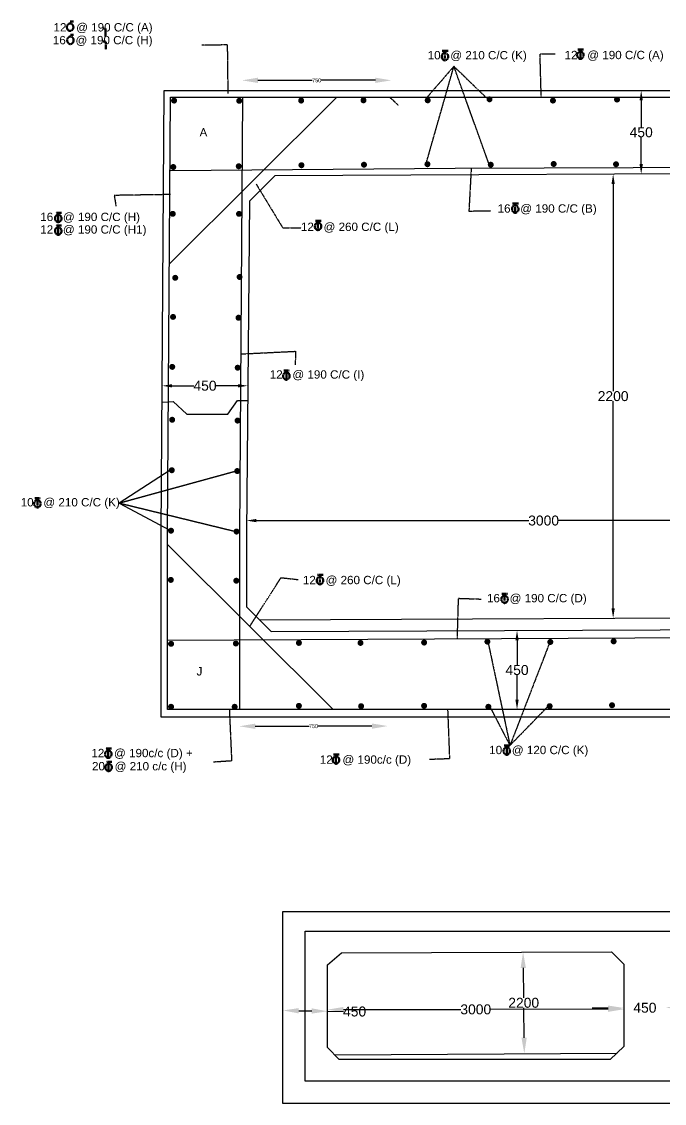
# Model space of a CAD drawing. Header units: millimetres. Extents: x 1006445 to 1027015, y 532888 to 545256.
# Drawn here: x 1006445 to 1009687, y 534055 to 539508 of the extents above; entities that cross this region are included whole.
import ezdxf

# ---------------------------------------------------------------- set-up
doc = ezdxf.new("R2010")
doc.units = ezdxf.units.MM
doc.header["$MEASUREMENT"] = 0
doc.linetypes.add('PHANTOM', pattern=[2.5, 1.25, -0.25, 0.25, -0.25, 0.25, -0.25])
for name, color, linetype in [('DIM', 7, 'Continuous'), ('DWG', 7, 'Continuous'), ('TXT', 7, 'Continuous'), ('TXT @ 1', 7, 'Continuous')]:
    doc.layers.add(name, color=color, linetype=linetype)
doc.styles.add('Notes', font='arial.ttf', dxfattribs={"height": 0.1})
doc.styles.get("Standard").update_dxf_attribs({"font": 'arial.ttf'})
doc.dimstyles.new('Civil', dxfattribs={"dimtxt": 80, "dimasz": 80, "dimexe": 0.1, "dimexo": 0.0625, "dimgap": 0.09, "dimtad": 0, "dimtih": 1, "dimtoh": 1, "dimdec": 0, "dimzin": 12, "dimdsep": 46, "dimtxsty": 'Standard', "dimcen": 0.1, "dimse1": 1, "dimse2": 1, "dimadec": 0, "dimazin": 2, "dimtfac": 1, "dimtdec": 0, "dimtofl": 0, "dimtmove": 0, "dimatfit": 3, "dimfxl": 1, "dimfrac": 1, "dimtolj": 1, "dimtzin": 0, "dimarcsym": 0})
doc.dimstyles.get("Standard").update_dxf_attribs({"dimtxt": 0.18, "dimasz": 0.18, "dimexe": 0.18, "dimexo": 0.0625, "dimgap": 0.09, "dimtad": 0, "dimtih": 1, "dimtoh": 1, "dimdec": 4, "dimzin": 0, "dimdsep": 46, "dimtxsty": 'Standard', "dimcen": 0.09, "dimadec": 0, "dimazin": 0, "dimtfac": 1, "dimtdec": 4, "dimtofl": 0, "dimtmove": 0, "dimatfit": 3, "dimfxl": 1, "dimtolj": 1, "dimtzin": 0, "dimarcsym": 0})

# ---------------------------------------------------------------- blocks, each defined once
blk = doc.blocks.new('*D2')
at = {"layer": 'Defpoints', "color": 0, "transparency": 16777216}
for p in [(1007557, 539216.7), (1008308.9, 539216.7), (1008308.9, 539212)]:
    blk.add_point(p, dxfattribs=at)
at = {"layer": 'DIM', "color": 0, "lineweight": -2, "transparency": 16777216}
for p, q in [((1007637, 539212), (1007910.9, 539212)), ((1008228.9, 539212), (1007955, 539212))]:
    blk.add_line(p, q, dxfattribs=at)
at = {"layer": 'DIM', "color": 0, "transparency": 16777216}
for points in [[(1007637, 539225.3), (1007637, 539198.7), (1007557, 539212)], [(1008228.9, 539225.3), (1008228.9, 539198.7), (1008308.9, 539212)]]:
    blk.add_solid(points, dxfattribs=at)
at = {"layer": 'DIM', "color": 0, "transparency": 16777216, "insert": (1007932.9, 539212), "char_height": 20, "attachment_point": 5}
blk.add_mtext('\\A1;750', dxfattribs=at)
blk = doc.blocks.new('*D11')
at = {"layer": 'Defpoints', "color": 0, "transparency": 16777216}
for p in [(1007762.5, 534514.7), (1007987.8, 534510.6), (1007987.9, 534518.8)]:
    blk.add_point(p, dxfattribs=at)
at = {"layer": 'DIM', "color": 0, "lineweight": -2, "transparency": 16777216}
for p, q in [((1007842.6, 534521.5), (1007908, 534520.3)), ((1007987.9, 534518.8), (1008067.9, 534517.3))]:
    blk.add_line(p, q, dxfattribs=at)
at = {"layer": 'DIM', "color": 0, "transparency": 16777216}
for points in [[(1007842.9, 534534.8), (1007842.4, 534508.1), (1007762.7, 534522.9)], [(1007908.2, 534533.6), (1007907.7, 534506.9), (1007987.9, 534518.8)]]:
    blk.add_solid(points, dxfattribs=at)
at = {"layer": 'DIM', "color": 0, "transparency": 16777216, "insert": (1008124.2, 534517.3), "char_height": 50, "attachment_point": 5}
blk.add_mtext('\\A1;450', dxfattribs=at)
blk = doc.blocks.new('*D12')
at = {"layer": 'Defpoints', "color": 0, "transparency": 16777216}
for p in [(1007987.9, 534518.8), (1009482.8, 534529.1), (1009482.8, 534520.9)]:
    blk.add_point(p, dxfattribs=at)
at = {"layer": 'DIM', "color": 0, "lineweight": -2, "transparency": 16777216}
for p, q in [((1008067.9, 534527.2), (1008660.7, 534528)), ((1009402.8, 534529), (1008810, 534528.2))]:
    blk.add_line(p, q, dxfattribs=at)
at = {"layer": 'DIM', "color": 0, "transparency": 16777216}
for points in [[(1008067.9, 534540.5), (1008067.9, 534513.8), (1007987.9, 534527)], [(1009402.8, 534542.3), (1009402.8, 534515.7), (1009482.8, 534529.1)]]:
    blk.add_solid(points, dxfattribs=at)
at = {"layer": 'DIM', "color": 0, "transparency": 16777216, "insert": (1008735.4, 534528.1), "char_height": 50, "attachment_point": 5}
blk.add_mtext('\\A1;3000', dxfattribs=at)
blk = doc.blocks.new('*D13')
at = {"layer": 'Defpoints', "color": 0, "transparency": 16777216}
for p in [(1008980.2, 534817.3), (1008980.2, 534305.3), (1008986.4, 534305.4)]:
    blk.add_point(p, dxfattribs=at)
at = {"layer": 'DIM', "color": 0, "lineweight": -2, "transparency": 16777216}
for p, q in [((1008975, 534737.3), (1008976.8, 534586.9)), ((1008979.2, 534385.3), (1008977.4, 534535.7))]:
    blk.add_line(p, q, dxfattribs=at)
at = {"layer": 'DIM', "color": 0, "transparency": 16777216}
for points in [[(1008988.3, 534737.4), (1008961.6, 534737.1), (1008974, 534817.3)], [(1008992.5, 534385.5), (1008965.9, 534385.1), (1008980.2, 534305.3)]]:
    blk.add_solid(points, dxfattribs=at)
at = {"layer": 'DIM', "color": 0, "transparency": 16777216, "insert": (1008977.1, 534561.3), "char_height": 50, "attachment_point": 5}
blk.add_mtext('\\A1;2200', dxfattribs=at)
blk = doc.blocks.new('*D14')
at = {"layer": 'Defpoints', "color": 0, "transparency": 16777216}
for p in [(1009482.8, 534529.1), (1009693.8, 534537.4), (1009693.8, 534531.2)]:
    blk.add_point(p, dxfattribs=at)
at = {"layer": 'DIM', "color": 0, "lineweight": -2, "transparency": 16777216}
for p, q in [((1009402.8, 534534.5), (1009322.8, 534533.7)), ((1009773.8, 534538.1), (1009853.8, 534538.9))]:
    blk.add_line(p, q, dxfattribs=at)
at = {"layer": 'DIM', "color": 0, "transparency": 16777216}
for points in [[(1009402.6, 534547.8), (1009402.9, 534521.2), (1009482.8, 534535.3)], [(1009773.6, 534551.5), (1009773.9, 534524.8), (1009693.8, 534537.4)]]:
    blk.add_solid(points, dxfattribs=at)
at = {"layer": 'DIM', "color": 0, "transparency": 16777216, "insert": (1009588.3, 534536.3), "char_height": 50, "attachment_point": 5}
blk.add_mtext('\\A1;450', dxfattribs=at)
blk = doc.blocks.new('*D32')
at = {"layer": 'Defpoints', "color": 0, "transparency": 16777216}
for p in [(1007542.9, 535951.9), (1008291.2, 535956.6), (1008291.2, 535953.1)]:
    blk.add_point(p, dxfattribs=at)
at = {"layer": 'DIM', "color": 0, "lineweight": -2, "transparency": 16777216}
for p, q in [((1007622.9, 535955.5), (1007895, 535956)), ((1008211.2, 535956.5), (1007939.1, 535956))]:
    blk.add_line(p, q, dxfattribs=at)
at = {"layer": 'DIM', "color": 0, "transparency": 16777216}
for points in [[(1007622.8, 535968.9), (1007622.9, 535942.2), (1007542.9, 535955.4)], [(1008211.2, 535969.8), (1008211.2, 535943.1), (1008291.2, 535956.6)]]:
    blk.add_solid(points, dxfattribs=at)
at = {"layer": 'DIM', "color": 0, "transparency": 16777216, "insert": (1007917, 535956), "char_height": 20, "attachment_point": 5}
blk.add_mtext('\\A1;750', dxfattribs=at)
blk = doc.blocks.new('*D33')
at = {"color": 0, "lineweight": -2, "transparency": 16777216}
for p, q in [((1008943.5, 536388.3), (1008943.5, 536264.6)), ((1008943.5, 536089.5), (1008943.5, 536213.3))]:
    blk.add_line(p, q, dxfattribs=at)
at = {"color": 0, "transparency": 16777216}
for points in [[(1008935.2, 536388.3), (1008951.8, 536388.3), (1008943.5, 536438.3)], [(1008935.2, 536089.5), (1008951.8, 536089.5), (1008943.5, 536039.5)]]:
    blk.add_solid(points, dxfattribs=at)
at = {"layer": 'Defpoints', "color": 0, "transparency": 16777216}
for p in [(1008915.6, 536438.3), (1008943.5, 536438.3), (1008917.5, 536039.5)]:
    blk.add_point(p, dxfattribs=at)
at = {"color": 0, "transparency": 16777216, "insert": (1008943.5, 536238.9), "char_height": 50, "attachment_point": 5}
blk.add_mtext('\\A1;450', dxfattribs=at)
blk = doc.blocks.new('*D34')
at = {"color": 0, "lineweight": -2, "transparency": 16777216}
for p, q in [((1009428.2, 538688.8), (1009428.2, 537645.3)), ((1009428.2, 536550.7), (1009428.2, 537594.1))]:
    blk.add_line(p, q, dxfattribs=at)
at = {"color": 0, "transparency": 16777216}
for points in [[(1009419.8, 538688.8), (1009436.5, 538688.8), (1009428.2, 538738.8)], [(1009419.8, 536550.7), (1009436.5, 536550.7), (1009428.2, 536500.7)]]:
    blk.add_solid(points, dxfattribs=at)
at = {"layer": 'Defpoints', "color": 0, "transparency": 16777216}
for p in [(1009428.2, 538738.8), (1009428.2, 538738.8), (1009438, 536500.7)]:
    blk.add_point(p, dxfattribs=at)
at = {"color": 0, "transparency": 16777216, "insert": (1009428.2, 537619.7), "char_height": 50, "attachment_point": 5}
blk.add_mtext('\\A1;2200', dxfattribs=at)
blk = doc.blocks.new('*D35')
at = {"color": 0, "lineweight": -2, "transparency": 16777216}
for p, q in [((1009569.7, 539110.5), (1009569.7, 538975.6)), ((1009569.7, 538789.4), (1009569.7, 538924.3))]:
    blk.add_line(p, q, dxfattribs=at)
at = {"color": 0, "transparency": 16777216}
for points in [[(1009561.4, 539110.5), (1009578.1, 539110.5), (1009569.7, 539160.5)], [(1009561.4, 538789.4), (1009578.1, 538789.4), (1009569.7, 538739.4)]]:
    blk.add_solid(points, dxfattribs=at)
at = {"layer": 'Defpoints', "color": 0, "transparency": 16777216}
for p in [(1009569.7, 539160.5), (1009569.7, 539160.5), (1009569.7, 538739.4)]:
    blk.add_point(p, dxfattribs=at)
at = {"color": 0, "transparency": 16777216, "insert": (1009569.7, 538949.9), "char_height": 50, "attachment_point": 5}
blk.add_mtext('\\A1;450', dxfattribs=at)
blk = doc.blocks.new('*D36')
at = {"color": 0, "lineweight": -2, "transparency": 16777216}
for p, q in [((1007629.2, 536992.5), (1009003, 536992.5)), ((1010526, 536992.5), (1009152.2, 536992.5))]:
    blk.add_line(p, q, dxfattribs=at)
at = {"color": 0, "transparency": 16777216}
for points in [[(1007629.2, 537000.8), (1007629.2, 536984.2), (1007579.2, 536992.5)], [(1010526, 537000.8), (1010526, 536984.2), (1010576, 536992.5)]]:
    blk.add_solid(points, dxfattribs=at)
at = {"layer": 'Defpoints', "color": 0, "transparency": 16777216}
for p in [(1007579.2, 536964.1), (1010576, 536992.5), (1010576, 536961)]:
    blk.add_point(p, dxfattribs=at)
at = {"color": 0, "transparency": 16777216, "insert": (1009077.6, 536992.5), "char_height": 50, "attachment_point": 5}
blk.add_mtext('\\A1;3000', dxfattribs=at)
blk = doc.blocks.new('*D49')
at = {"color": 0, "lineweight": -2, "transparency": 16777216}
for p, q in [((1007204, 537672.1), (1007313.5, 537672.1)), ((1007535.5, 537672.1), (1007426, 537672.1))]:
    blk.add_line(p, q, dxfattribs=at)
at = {"color": 0, "transparency": 16777216}
for points in [[(1007204, 537680.4), (1007204, 537663.7), (1007154, 537672.1)], [(1007535.5, 537680.4), (1007535.5, 537663.7), (1007585.5, 537672.1)]]:
    blk.add_solid(points, dxfattribs=at)
at = {"layer": 'Defpoints', "color": 0, "transparency": 16777216}
for p in [(1007154, 537675.9), (1007585.5, 537672.1), (1007585.5, 537672.1)]:
    blk.add_point(p, dxfattribs=at)
at = {"color": 0, "transparency": 16777216, "insert": (1007369.8, 537672.1), "char_height": 50, "attachment_point": 5}
blk.add_mtext('\\A1;450', dxfattribs=at)

msp = doc.modelspace()

# ---------------------------------------------------------------- linework, layer by layer
for points in [[(1007190.76554, 538286.4777), (1008035.5, 539127.36897)], [(1007153.43646, 537589.9937), (1007208.5, 537593), (1007277.5, 537528.5), (1007485, 537529), (1007534, 537598), (1007584.84798, 537597.54387)], [(1007194.66083, 537246.40545), (1006936.5, 537079.5), (1007524.72946, 537242.24953), (1006936.5, 537079.5), (1007521.22946, 536937.24953), (1006936.5, 537079.5), (1007192.02515, 536944.90083)], [(1007181.50684, 536872.5), (1008016.5, 536039.52668)]]:
    msp.add_lwpolyline(points)
at = {"layer": 'DWG'}
for points in [[(1007149, 536930.41582), (1007164, 539160.5), (1021269.64132, 539160.5), (1021254.64132, 536930.41582)], [(1007181.50684, 536930.41582), (1007196.50684, 539127.36897), (1021235.33484, 539127.36897), (1021220.33484, 536930.41582)], [(1007558.19507, 539127.36897), (1007543.19507, 536930.41582)], [(1007196.50684, 538757.02664), (1008630.9062, 538768.39505), (1013119.91679, 538786.39507), (1021235.33484, 538766.76741)], [(1010575.75794, 536930.41582), (1010590.75794, 538617.73106), (1010463.3005, 538743.33604), (1007722.6865, 538731.26227)], [(1007722.6865, 538731.26227), (1007593.86357, 538602.58149), (1007578.86357, 536930.41582)], [(1021254.64132, 536930.41582), (1021254.64132, 536001), (1007149, 536001), (1007149, 536930.41582)], [(1021220.33484, 536930.41582), (1021220.33484, 536039.52668), (1007181.50684, 536039.52668), (1007181.50684, 536930.41582)], [(1007543.19507, 536930.41582), (1007543.19507, 536039.52668)], [(1007578.86357, 536930.41582), (1007578.86357, 536557.71153), (1007703.56929, 536433.14855), (1010450.0142, 536444.92212), (1010575.75794, 536568.8065), (1010575.75794, 536930.41582)], [(1007644.26922, 536492.38075), (1010511.62242, 536505.61934)], [(1007181.50684, 536389.47625), (1013242.25129, 536419.46149), (1019468.46918, 536410.49935), (1021220.33484, 536399.54119)], [(1008057.4008, 534814.12289), (1009419.54701, 534818.86338), (1009482.82904, 534755.65665), (1009482.82904, 534341.65237), (1009413.21879, 534275.28526), (1008046.32649, 534275.28526), (1007987.79054, 534335.33168), (1007987.79054, 534752.4963), (1008057.4008, 534814.12289)], [(1008022.93482, 534299.28053), (1009447.86571, 534308.31798)]]:
    msp.add_lwpolyline(points, dxfattribs=at)
at = {"layer": 'DWG', "const_width": 15}
for points in [[(1007206.30975, 539109.96056, 1), (1007221.30975, 539109.96056, 1)], [(1007535.07956, 539108.68204, 1), (1007550.07956, 539108.68204, 1)], [(1007847.38967, 539109.96056, 1), (1007862.38967, 539109.96056, 1)], [(1008161.61959, 539111.23365, 1), (1008176.61959, 539111.23365, 1)], [(1008485.44938, 539111.23365, 1), (1008500.44938, 539111.23365, 1)], [(1008797.16426, 539116.35328, 1), (1008812.16426, 539116.35328, 1)], [(1009117.15411, 539109.96053, 1), (1009132.15411, 539109.96053, 1)], [(1009440.31071, 539115.05014, 1), (1009455.31071, 539115.05014, 1)], [(1007848.66963, 538783.93108, 1), (1007863.66963, 538783.93108, 1)], [(1008164.1795, 538786.48269, 1), (1008179.1795, 538786.48269, 1)], [(1008484.16936, 538789.03979, 1), (1008499.16936, 538789.03979, 1)], [(1008803.56404, 538786.48815, 1), (1008818.56404, 538786.48815, 1)], [(1009120.99399, 538790.32377, 1), (1009135.99399, 538790.32377, 1)], [(1009435.19088, 538789.02063, 1), (1009450.19088, 538789.02063, 1)], [(1007202.29013, 538774.98126, 1), (1007217.29013, 538774.98126, 1)], [(1007532.51964, 538778.81688, 1), (1007547.51964, 538778.81688, 1)], [(1007199.6234, 538538.86957, 1), (1007214.6234, 538538.86957, 1)], [(1007533.85255, 538538.86957, 1), (1007548.85255, 538538.86957, 1)], [(1007212.09504, 538216.47659, 1), (1007227.09504, 538216.47659, 1)], [(1007536.6163, 538220.63251, 1), (1007551.6163, 538220.63251, 1)], [(1007201.16083, 538019.40545, 1), (1007216.16083, 538019.40545, 1)], [(1007531.22946, 538015.24953, 1), (1007546.22946, 538015.24953, 1)], [(1007197.16083, 537767.40545, 1), (1007212.16083, 537767.40545, 1)], [(1007527.22946, 537763.24953, 1), (1007542.22946, 537763.24953, 1)], [(1007196.66083, 537500.90545, 1), (1007211.66083, 537500.90545, 1)], [(1007526.72946, 537496.74953, 1), (1007541.72946, 537496.74953, 1)], [(1007194.66083, 537246.40545, 1), (1007209.66083, 537246.40545, 1)], [(1007524.72946, 537242.24953, 1), (1007539.72946, 537242.24953, 1)], [(1007191.16083, 536941.40545, 1), (1007206.16083, 536941.40545, 1)], [(1007521.22946, 536937.24953, 1), (1007536.22946, 536937.24953, 1)], [(1007190.16083, 536693.40545, 1), (1007205.16083, 536693.40545, 1)], [(1007520.22946, 536689.24953, 1), (1007535.22946, 536689.24953, 1)], [(1008786.62346, 536382.22455, 1), (1008801.62346, 536382.22455, 1)], [(1009103.79119, 536380.63237, 1), (1009118.79119, 536380.63237, 1)], [(1009423.04285, 536383.78978, 1), (1009438.04285, 536383.78978, 1)], [(1007191.10796, 536371.12969, 1), (1007206.10796, 536371.12969, 1)], [(1007518.26194, 536372.70843, 1), (1007533.26194, 536372.70843, 1)], [(1007835.93318, 536375.86583, 1), (1007850.93318, 536375.86583, 1)], [(1008146.53958, 536375.90971, 1), (1008161.53958, 536375.90971, 1)], [(1008467.37173, 536377.48841, 1), (1008482.37173, 536377.48841, 1)], [(1007191.10796, 536053.80899, 1), (1007206.10796, 536053.80899, 1)], [(1007511.94012, 536053.80899, 1), (1007526.94012, 536053.80899, 1)], [(1007835.93318, 536058.54513, 1), (1007850.93318, 536058.54513, 1)], [(1008149.70049, 536057.01027, 1), (1008164.70049, 536057.01027, 1)], [(1008467.37173, 536058.58901, 1), (1008482.37173, 536058.58901, 1)], [(1008791.36479, 536053.85287, 1), (1008806.36479, 536053.85287, 1)], [(1009100.63028, 536056.9968, 1), (1009115.63028, 536056.9968, 1)], [(1009415.14061, 536061.73294, 1), (1009430.14061, 536061.73294, 1)]]:
    msp.add_lwpolyline(points, format="xyb", close=True, dxfattribs=at)
at = {"layer": 'DWG'}
for points in [[(1007762.5, 535022), (1014775.11408, 535022), (1014775.11408, 534054.52269), (1007762.5, 534054.52269)], [(1007875.28562, 534922.60165), (1014702.13516, 534922.60165), (1014702.13516, 534167.17416), (1007875.28562, 534167.17416)]]:
    msp.add_lwpolyline(points, close=True, dxfattribs=at)
at = {"layer": 'TXT', "linetype": 'PHANTOM', "lineweight": 50}
for points in [[(1006689.58719, 539507.90399), (1006705.86496, 539507.90399)], [(1006868.58719, 539432.85307), (1006868.58719, 539472.90399), (1006855.48556, 539472.90399)], [(1006691.10527, 539442.05366), (1006707.38305, 539442.05366)], [(1006870.10527, 539367.00274), (1006870.10527, 539407.05366), (1006857.00365, 539407.05366)], [(1008579.81878, 539319.89135), (1008579.81878, 539359.94227), (1008566.71715, 539359.94227)], [(1008579.81878, 539359.94227), (1008596.09655, 539359.94227)], [(1009263.14311, 539327.11364), (1009263.14311, 539367.16456), (1009250.04148, 539367.16456)], [(1009263.14311, 539367.16456), (1009279.42088, 539367.16456)], [(1008934.55768, 538551.14378), (1008934.55768, 538591.1947), (1008921.45605, 538591.1947)], [(1008934.55768, 538591.1947), (1008950.83545, 538591.1947)], [(1006629.77522, 538504.15235), (1006629.77522, 538544.20327), (1006616.6736, 538544.20327)], [(1006629.77522, 538544.20327), (1006646.053, 538544.20327)], [(1006629.77522, 538440.65235), (1006629.77522, 538480.70327), (1006616.6736, 538480.70327)], [(1006629.77522, 538480.70327), (1006646.053, 538480.70327)], [(1007939.67796, 538464.31136), (1007939.67796, 538504.36228), (1007926.57633, 538504.36228)], [(1007939.67796, 538504.36228), (1007955.95573, 538504.36228)], [(1007780.30735, 537709.58714), (1007780.30735, 537749.63806), (1007767.20573, 537749.63806)], [(1007780.30735, 537749.63806), (1007796.58512, 537749.63806)], [(1006524.493, 537065.41972), (1006524.493, 537105.47063), (1006511.39137, 537105.47063)], [(1006524.493, 537105.47063), (1006540.77077, 537105.47063)], [(1007949.53618, 536678.21608), (1007949.53618, 536718.267), (1007936.43456, 536718.267)], [(1007949.53618, 536718.267), (1007965.81395, 536718.267)], [(1008880.59271, 536583.99278), (1008880.59271, 536624.0437), (1008867.49109, 536624.0437)], [(1008880.59271, 536624.0437), (1008896.87049, 536624.0437)], [(1008891.65311, 535819.14495), (1008891.65311, 535859.19587), (1008878.55148, 535859.19587)], [(1008891.65311, 535859.19587), (1008907.93088, 535859.19587)], [(1006882.25484, 535803.23585), (1006882.25484, 535843.28677), (1006869.15322, 535843.28677)], [(1006882.25484, 535843.28677), (1006898.53262, 535843.28677)], [(1008030.30729, 535773.46915), (1008030.30729, 535813.52006), (1008017.20566, 535813.52006)], [(1008030.30729, 535813.52006), (1008046.58506, 535813.52006)], [(1006883.67465, 535736.58185), (1006883.67465, 535776.63277), (1006870.57302, 535776.63277)], [(1006883.67465, 535776.63277), (1006899.95242, 535776.63277)]]:
    msp.add_lwpolyline(points, dxfattribs=at)
at = {"layer": 'TXT', "linetype": 'PHANTOM'}
msp.add_lwpolyline([(1008300.56948, 539127.36897), (1008345.8378, 539086.02505)], dxfattribs=at)
at = {"layer": 'TXT', "linetype": 'PHANTOM', "lineweight": 50}
for centre in [(1006689.58729, 539479.74938), (1006691.10538, 539413.89905), (1008579.81888, 539331.78766), (1009263.14321, 539339.00995), (1008934.55778, 538563.04009), (1006629.77533, 538516.04866), (1006629.77533, 538452.54866), (1007939.67806, 538476.20767), (1007780.30746, 537721.48344), (1006524.4931, 537077.31602), (1007949.53629, 536690.11238), (1008880.59282, 536595.88909), (1008891.65321, 535831.04126), (1006882.25495, 535815.13216), (1008030.30739, 535785.36545), (1006883.67475, 535748.47816)]:
    msp.add_ellipse(centre, major_axis=(0, 19.03409), ratio=0.8551904459, dxfattribs=at)

# ---------------------------------------------------------------- texts
at = {"layer": 'TXT @ 1', "linetype": 'PHANTOM', "style": 'Notes'}
for s, p in [('12   @ 190 C/C (A)', (1006605.85419, 539458.32262)), ('16   @ 190 C/C (H)', (1006602.53997, 539393.75135)), ('10   @ 210 C/C (K)', (1008492.87047, 539317.69948)), ('12   @ 190 C/C (A)', (1009183.35361, 539318.67837)), ('A', (1007342.34483, 538928.87985)), ('16   @ 190 C/C (B)', (1008845.51747, 538544.94868)), ('16   @ 190 C/C (H)', (1006538.96671, 538502.58127)), ('12   @ 190 C/C (H1)', (1006538.96671, 538439.08127)), ('12   @ 260 C/C (L)', (1007853.5, 538452.5)), ('12   @ 190 C/C (I)', (1007696.31436, 537708.16742)), ('10   @ 210 C/C (K)', (1006440.5, 537064)), ('12   @ 260 C/C (L)', (1007863.59218, 536671.80175)), ('16   @ 190 C/C (D)', (1008791.86411, 536580.50318)), ('J', (1007327.34483, 536211.55709)), ('10   @ 120 C/C (K)', (1008803.17525, 535815.01136)), ('12   @ 190c/c (D) +', (1006796.78161, 535799.68455)), ('12   @ 190c/c (D)', (1007948.85362, 535766.70191)), ('20   @ 210 c/c (H)', (1006799.75179, 535733.31556))]:
    msp.add_text(s, height=42, dxfattribs=at).set_placement(p)

# ---------------------------------------------------------------- dimensions: what is measured, and where the dimension line sits
for base, p1, p2, text, picture, middle in [((1009569.73465, 539160.5), (1009569.73465, 538739.39944), (1009569.73465, 539160.5), '450', '*D35', (1009569.73465, 538949.94972)), ((1009428.17157, 538738.77578), (1009438.03157, 536500.66256), (1009428.17157, 538738.77578), '2200', '*D34', (1009428.17157, 537619.71917)), ((1008943.5, 536438.34414), (1008917.5, 536039.52668), (1008915.55348, 536438.34414), '450', '*D33', (1008943.5, 536238.93541))]:
    dim = msp.add_linear_dim(base=base, p1=p1, p2=p2, angle=90, text=text, dimstyle='Civil', override={"dimtxt": 50, "dimasz": 50})
    dim.commit()
    dim.dimension.update_dxf_attribs({"geometry": picture, "text_midpoint": middle})
for base, p1, p2, text, picture, middle in [((1007585.5165, 537672.06862), (1007154.01454, 537675.93937), (1007585.5165, 537672.06862), '450', '*D49', (1007369.76552, 537672.06862)), ((1010576.02991, 536992.5), (1007579.16535, 536964.05682), (1010576.02991, 536961.00862), '3000', '*D36', (1009077.59763, 536992.5))]:
    dim = msp.add_linear_dim(base=base, p1=p1, p2=p2, text=text, dimstyle='Civil', override={"dimtxt": 50, "dimasz": 50})
    dim.commit()
    dim.dimension.update_dxf_attribs({"geometry": picture, "text_midpoint": middle})
at = {"layer": 'DIM'}
for p1, p2, distance, text, override, picture, middle in [((1007556.97375, 539216.7214), (1008308.88433, 539216.7214), -4.72336, '750', {"dimtxt": 20}, '*D2', (1007932.92904, 539211.99804)), ((1007542.86789, 535951.89525), (1008291.22293, 535953.0668), 3.51104, '750', {"dimtxt": 20}, '*D32', (1007917.03991, 535955.99206)), ((1008980.17769, 534817.3343), (1008986.36197, 534305.39095), -6.1916, '2200', {"dimtxt": 50}, '*D13', (1008977.07868, 534561.28784)), ((1007762.5, 534514.68294), (1007987.79054, 534510.56), 8.24452, '450', {"dimtxt": 50}, '*D11', (1008124.1742, 534517.33935)), ((1007987.94139, 534518.80315), (1009482.82904, 534520.86738), 8.2459, '3000', {"dimtxt": 50}, '*D12', (1008735.37383, 534528.08115))]:
    dim = msp.add_aligned_dim(p1=p1, p2=p2, distance=distance, text=text, dimstyle='Civil', override=override, dxfattribs=at)
    dim.commit()
    dim.dimension.update_dxf_attribs({"geometry": picture, "text_midpoint": middle})
dim = msp.add_linear_dim(base=(1009693.75828, 534537.3586), p1=(1009482.81766, 534529.11327), p2=(1009693.8187, 534531.17475), angle=0.55976299, text='450', dimstyle='Civil', override={"dimtxt": 50}, dxfattribs=at)
dim.commit()
dim.dimension.update_dxf_attribs({"geometry": '*D14', "text_midpoint": (1009588.25776, 534536.32785), "dimtype": 161})

# ---------------------------------------------------------------- leaders
at = {"layer": 'TXT', "linetype": 'PHANTOM'}
for points in [[(1007486.65231, 539145.53768), (1007483.71093, 539390.35917), (1007353.28988, 539389.37991)], [(1009065.60401, 539127.36897), (1009059.56824, 539345.25293), (1009136.52437, 539345.25293)], [(1008484.16936, 538789.03979), (1008624.9924, 539281.95308)], [(1008490.69641, 539127.36897), (1008624.9924, 539281.95308)], [(1008803.56404, 538786.48815), (1008624.9924, 539281.95308)], [(1008797.16426, 539116.35328), (1008624.9924, 539281.95308)], [(1008712.33766, 538768.72157), (1008700.7705, 538552.83225), (1008811.00889, 538554.76395)], [(1007628.25243, 538688.37674), (1007762.0289, 538467.82561), (1007854.86127, 538467.82561)], [(1007196.50684, 538636.24556), (1006911.9914, 538631.86532), (1006920.76234, 538578.20737)], [(1007549.35437, 537832.5283), (1007826.6805, 537846.05014), (1007824.74646, 537778.44088)], [(1007595.75899, 536459.24992), (1007753.27459, 536704.81486), (1007839.55433, 536695.02206)], [(1008642.57138, 536396.7048), (1008648.44276, 536600.73211), (1008762.17517, 536596.815)], [(1008798.0289, 536375.82162), (1008907.93088, 535859.19587)], [(1009106.93389, 536374.52795), (1008907.93088, 535859.19587)], [(1007492.43759, 536039.52668), (1007504.05862, 535780.68603), (1007413.4146, 535774.88247)], [(1008593.44643, 536039.52668), (1008602.92894, 535791.56328), (1008502.17703, 535788.01159)], [(1008806.36479, 536053.85287), (1008907.93088, 535859.19587)], [(1009100.63028, 536056.9968), (1008907.93088, 535859.19587)]]:
    msp.add_leader(points, dimstyle='Standard', override={"dimasz": 0.1, "dimgap": 0.07, "dimtad": 0}, dxfattribs=at)

doc.saveas('drawing.dxf')
